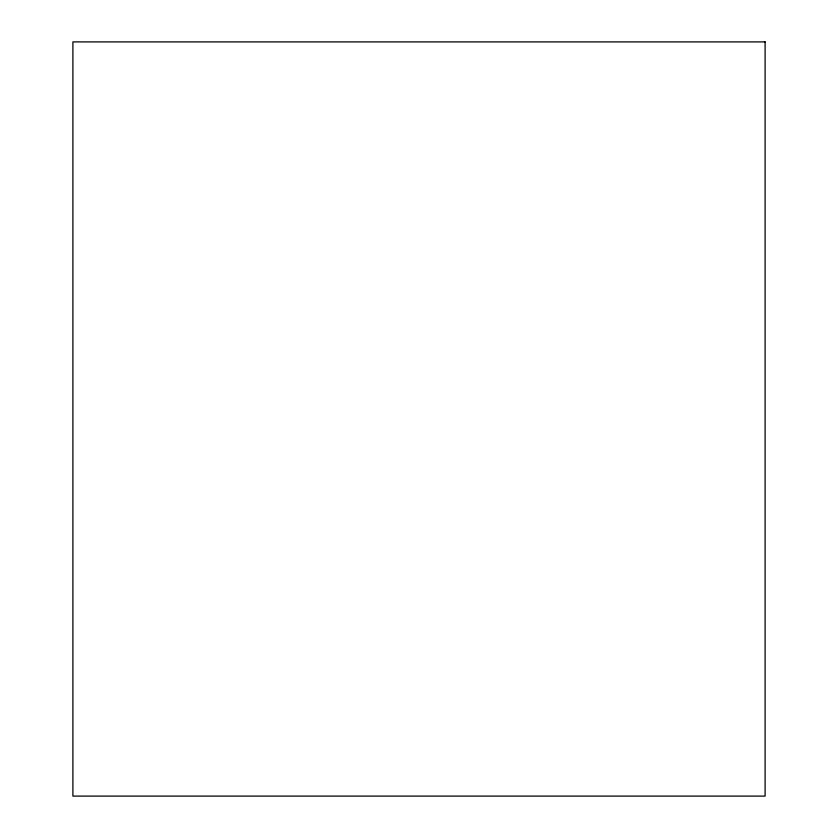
<?xml version="1.0" encoding="UTF-8"?>
<svg xmlns="http://www.w3.org/2000/svg" width="838" height="838" viewBox="0 0 838 838"><rect width="100%" height="100%" fill="white"/><g stroke="black" fill="none" stroke-linecap="round" stroke-linejoin="round"><path stroke-width="1.26" d="M765.104 41.9L72.896 41.9L72.896 796.1L765.104 796.1L765.104 41.9"/></g></svg>
